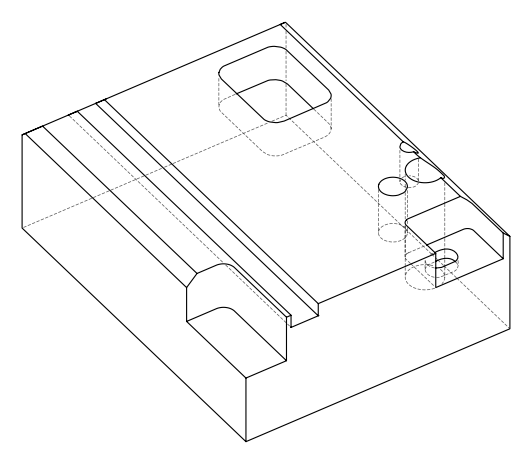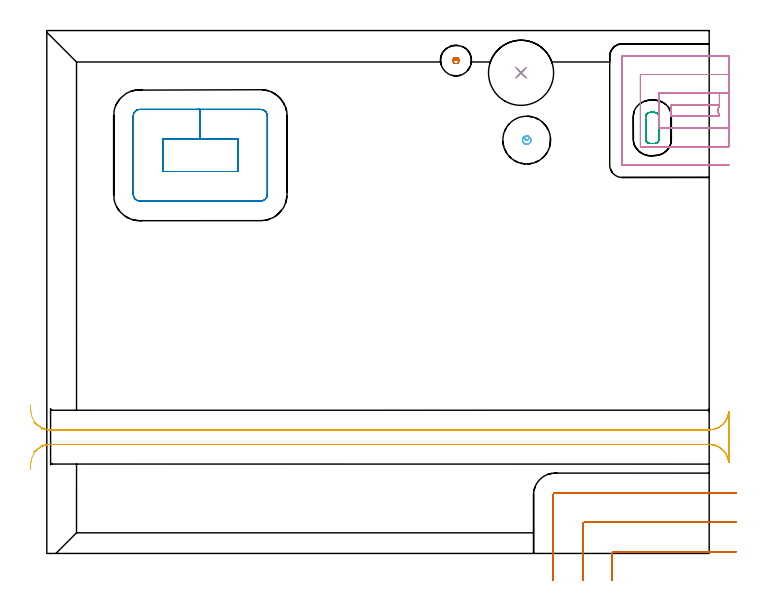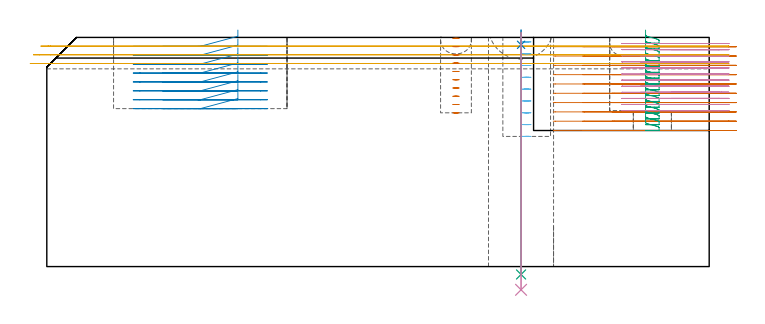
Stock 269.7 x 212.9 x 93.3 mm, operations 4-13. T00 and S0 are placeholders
(PLAN: 13 operations, 7 tool changes, 53.4 min)
(1 AREA_MILL | FG_CHAMFER_SURFACE | UGT0205_001 | 7.82 min | 15551 mm3)
(2 AREA_MILL_1 | FG_CHAMFER_SURFACE_1 | UGT0205_001 | 9.6 min | 21459 mm3)
(3 AREA_MILL_2 | FG_CHAMFER_SURFACE_2 | UGT0205_001 | 4.81 min | 6845 mm3)
(4 MILL_CORNER_NOTCH_RECTANGULAR | CORNER_NOTCH_RECTANGULAR | NXT0201_012 | Follow Part, ap 4, ae 75% | 5.89 min | 87806 mm3)
(5 MILL_RECTANGULAR_POCKET | POCKET_RECTANGULAR_STRAIGHT | NXT0201_012 | Follow Part, ap 4, ae 75% | 5.32 min | 106301 mm3)
(6 MILL_RECTANGULAR_POCKET_1 | POCKET_RECTANGULAR_STRAIGHT_1 | NXT0201_010 | Follow Part, ap 2.5, ae 75% | 2.43 min | 11747 mm3)
(7 MILL_SLOT | SLOT_PARTIAL_RECTANGULAR | NXT0201_010 | Follow Part, ap 2.5, ae 75% | 11.99 min | 55012 mm3)
(8 MILL_RECTANGULAR_SLOT | SLOT_RECTANGULAR | NXT0201_012 | Follow Part, ap 4, ae 75% | 3.64 min | 61069 mm3)
(9 MILL_BLIND_HOLE_FROM_SOLID_MATERIAL | STEP1POCKET | NXT0201_012 | Spiral | 0.59 min | 11913 mm3)
(10 MILL_BLIND_HOLE_FROM_SOLID_MATERIAL_1 | STEP1POCKET_1 | NXT0201_010 | Spiral | 0.48 min | 3568 mm3)
(11 SPOT_DRILL | STEP1HOLE | NXT0321_9005460120000 | 0.05 min | 176 mm3)
(12 DRILL_THROUGH_HOLE_INTO_CENTER | STEP1HOLE | NXT0301_065 | 0.4 min | 6329 mm3)
(13 DRILL_TO_ENLARGE_THROUGH_HOLE | STEP1HOLE | UGT0301_388 | 0.42 min | 44346 mm3)
(TOOL UGT0205_001 | Chamfer Mill 20 x 3 x 45 deg. | D20 FL50 Z2)
(TOOL NXT0201_012 | ENDMILL 16mm [2P460-1600-NA 1630] | D16 FL38 Z6)
(TOOL NXT0201_010 | ENDMILL 10mm [2P460-1000-NA 1630] | D10 FL30 Z6)
(TOOL NXT0321_9005460120000 | NC Spot Drill, 142deg, 12mm, Carbide, Uncoated | D12 PA142 FL30 Z2)
(TOOL NXT0301_065 | Carbide Drill 9.4mm [860.1-0940-075A1-MM 2214] | D9.4 PA140 FL98 Z2)
(TOOL UGT0301_388 | Twist Drill 26.5 mm | D26.5 PA118 FL165 Z2)
(OP 4 MILL_CORNER_NOTCH_RECTANGULAR)
G17 G21 G94 G90
T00 M6
G54
G17 G0 G90 X280.7 Y0.7 S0 M3
G43 Z103.3 H1
Z89.51
G94 G1 X277.7 F250.
X230.996 F500.
G3 X230.2 Y-0.096 R0.8
G1 Y-8.
Y-11. F250.
G0 Z103.3
X280.7 Y12.7
Z89.51
G1 X277.7
X218.996 F500.
G3 X218.2 Y11.904 R0.8
G1 Y-8.
Y-11. F250.
G0 Z103.3
X280.7 Y24.7
Z89.51
G1 X277.7
X206.997 F500.
G3 X206.2 Y23.903 R0.8
G1 Y-8.
Y-11. F250.
G0 Z103.3
X280.7 Y0.7
Z85.72
G1 X277.7
X230.996 F500.
G3 X230.2 Y-0.096 R0.8
G1 Y-8.
Y-11. F250.
G0 Z103.3
X280.7 Y12.7
Z85.72
G1 X277.7
X218.996 F500.
G3 X218.2 Y11.904 R0.8
G1 Y-8.
Y-11. F250.
G0 Z103.3
X280.7 Y24.7
Z85.72
G1 X277.7
X206.997 F500.
G3 X206.2 Y23.903 R0.8
G1 Y-8.
Y-11. F250.
G0 Z103.3
X280.7 Y0.7
Z81.93
G1 X277.7
X230.996 F500.
G3 X230.2 Y-0.096 R0.8
G1 Y-8.
Y-11. F250.
G0 Z103.3
X280.7 Y12.7
Z81.93
G1 X277.7
X218.996 F500.
G3 X218.2 Y11.904 R0.8
G1 Y-8.
Y-11. F250.
G0 Z103.3
X280.7 Y24.7
Z81.93
G1 X277.7
X206.997 F500.
G3 X206.2 Y23.903 R0.8
G1 Y-8.
Y-11. F250.
G0 Z103.3
X280.7 Y0.7
Z78.14
G1 X277.7
X230.996 F500.
G3 X230.2 Y-0.096 R0.8
G1 Y-8.
Y-11. F250.
G0 Z103.3
X280.7 Y12.7
Z78.14
G1 X277.7
X218.996 F500.
G3 X218.2 Y11.904 R0.8
G1 Y-8.
Y-11. F250.
G0 Z103.3
X280.7 Y24.7
Z78.14
G1 X277.7
X206.997 F500.
G3 X206.2 Y23.903 R0.8
G1 Y-8.
Y-11. F250.
G0 Z103.3
X280.7 Y0.7
Z74.35
G1 X277.7
X230.996 F500.
G3 X230.2 Y-0.096 R0.8
G1 Y-8.
Y-11. F250.
G0 Z103.3
X280.7 Y12.7
Z74.35
G1 X277.7
X218.996 F500.
G3 X218.2 Y11.904 R0.8
G1 Y-8.
Y-11. F250.
G0 Z103.3
X280.7 Y24.7
Z74.35
G1 X277.7
X206.997 F500.
G3 X206.2 Y23.903 R0.8
G1 Y-8.
Y-11. F250.
G0 Z103.3
X280.7 Y0.7
Z70.56
G1 X277.7
X230.996 F500.
G3 X230.2 Y-0.096 R0.8
G1 Y-8.
Y-11. F250.
G0 Z103.3
X280.7 Y12.7
Z70.56
G1 X277.7
X218.996 F500.
G3 X218.2 Y11.904 R0.8
G1 Y-8.
Y-11. F250.
G0 Z103.3
X280.7 Y24.7
Z70.56
G1 X277.7
X206.997 F500.
G3 X206.2 Y23.903 R0.8
G1 Y-8.
Y-11. F250.
G0 Z103.3
X280.7 Y0.7
Z66.77
G1 X277.7
X230.996 F500.
G3 X230.2 Y-0.096 R0.8
G1 Y-8.
Y-11. F250.
G0 Z103.3
X280.7 Y12.7
Z66.77
G1 X277.7
X218.996 F500.
G3 X218.2 Y11.904 R0.8
G1 Y-8.
Y-11. F250.
G0 Z103.3
X280.7 Y24.7
Z66.77
G1 X277.7
X206.997 F500.
G3 X206.2 Y23.903 R0.8
G1 Y-8.
Y-11. F250.
G0 Z103.3
X280.7 Y0.7
Z62.98
G1 X277.7
X230.996 F500.
G3 X230.2 Y-0.096 R0.8
G1 Y-8.
Y-11. F250.
G0 Z103.3
X280.7 Y12.7
Z62.98
G1 X277.7
X218.996 F500.
G3 X218.2 Y11.904 R0.8
G1 Y-8.
Y-11. F250.
G0 Z103.3
X280.7 Y24.7
Z62.98
G1 X277.7
X206.997 F500.
G3 X206.2 Y23.903 R0.8
G1 Y-8.
Y-11. F250.
G0 Z103.3
X280.7 Y0.7
Z59.19
G1 X277.7
X230.996 F500.
G3 X230.2 Y-0.096 R0.8
G1 Y-8.
Y-11. F250.
G0 Z103.3
X280.7 Y12.7
Z59.19
G1 X277.7
X218.996 F500.
G3 X218.2 Y11.904 R0.8
G1 Y-8.
Y-11. F250.
G0 Z103.3
X280.7 Y24.7
Z59.19
G1 X277.7
X206.997 F500.
G3 X206.2 Y23.903 R0.8
G1 Y-8.
Y-11. F250.
G0 Z103.3
X280.7 Y0.7
Z55.4
G1 X277.7
X230.996 F500.
G3 X230.2 Y-0.096 R0.8
G1 Y-8.
Y-11. F250.
G0 Z103.3
X280.7 Y12.7
Z55.4
G1 X277.7
X218.996 F500.
G3 X218.2 Y11.904 R0.8
G1 Y-8.
Y-11. F250.
G0 Z103.3
X280.7 Y24.7
Z55.4
G1 X277.7
X206.997 F500.
G3 X206.2 Y23.903 R0.8
G1 Y-8.
Y-11. F250.
G0 Z103.3
M5
M2
(OP 5 MILL_RECTANGULAR_POCKET)
G17 G21 G94 G90
T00 M6
G54
G17 G0 G90 X77.8 Y159.375 S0 M3
G43 Z103.3 H1
Z96.3
G94 G1 Y168.8 Z93.775 F250.
X62.5 Z89.675
X47.2 F500.
Y155.5
X77.8
Y168.8
X62.5
Y180.8
X37.9
G3 X35.2 Y178.1 R2.7
G1 Y146.2
G3 X37.9 Y143.5 R2.7
G1 X87.1
G3 X89.8 Y146.2 R2.7
G1 Y178.1
G3 X87.1 Y180.8 R2.7
G1 X62.5
X61.5
G0 X77.8 Y159.375 Z92.675
G1 Y168.8 Z90.15 F250.
X62.5 Z86.05
X47.2 F500.
Y155.5
X77.8
Y168.8
X62.5
Y180.8
X37.9
G3 X35.2 Y178.1 R2.7
G1 Y146.2
G3 X37.9 Y143.5 R2.7
G1 X87.1
G3 X89.8 Y146.2 R2.7
G1 Y178.1
G3 X87.1 Y180.8 R2.7
G1 X62.5
X61.5
G0 X77.8 Y159.375 Z89.05
G1 Y168.8 Z86.525 F250.
X62.5 Z82.425
X47.2 F500.
Y155.5
X77.8
Y168.8
X62.5
Y180.8
X37.9
G3 X35.2 Y178.1 R2.7
G1 Y146.2
G3 X37.9 Y143.5 R2.7
G1 X87.1
G3 X89.8 Y146.2 R2.7
G1 Y178.1
G3 X87.1 Y180.8 R2.7
G1 X62.5
X61.5
G0 X77.8 Y159.375 Z85.425
G1 Y168.8 Z82.9 F250.
X62.5 Z78.8
X47.2 F500.
Y155.5
X77.8
Y168.8
X62.5
Y180.8
X37.9
G3 X35.2 Y178.1 R2.7
G1 Y146.2
G3 X37.9 Y143.5 R2.7
G1 X87.1
G3 X89.8 Y146.2 R2.7
G1 Y178.1
G3 X87.1 Y180.8 R2.7
G1 X62.5
X61.5
G0 X77.8 Y159.375 Z81.8
G1 Y168.8 Z79.275 F250.
X62.5 Z75.175
X47.2 F500.
Y155.5
X77.8
Y168.8
X62.5
Y180.8
X37.9
G3 X35.2 Y178.1 R2.7
G1 Y146.2
G3 X37.9 Y143.5 R2.7
G1 X87.1
G3 X89.8 Y146.2 R2.7
G1 Y178.1
G3 X87.1 Y180.8 R2.7
G1 X62.5
X61.5
G0 X77.8 Y159.375 Z78.175
G1 Y168.8 Z75.65 F250.
X62.5 Z71.55
X47.2 F500.
Y155.5
X77.8
Y168.8
X62.5
Y180.8
X37.9
G3 X35.2 Y178.1 R2.7
G1 Y146.2
G3 X37.9 Y143.5 R2.7
G1 X87.1
G3 X89.8 Y146.2 R2.7
G1 Y178.1
G3 X87.1 Y180.8 R2.7
G1 X62.5
X61.5
G0 X77.8 Y159.375 Z74.55
G1 Y168.8 Z72.025 F250.
X62.5 Z67.925
X47.2 F500.
Y155.5
X77.8
Y168.8
X62.5
Y180.8
X37.9
G3 X35.2 Y178.1 R2.7
G1 Y146.2
G3 X37.9 Y143.5 R2.7
G1 X87.1
G3 X89.8 Y146.2 R2.7
G1 Y178.1
G3 X87.1 Y180.8 R2.7
G1 X62.5
X61.5
G0 X77.8 Y159.375 Z70.925
G1 Y168.8 Z68.4 F250.
X62.5 Z64.3
X47.2 F500.
Y155.5
X77.8
Y168.8
X62.5
Y180.8
X37.9
G3 X35.2 Y178.1 R2.7
G1 Y146.2
G3 X37.9 Y143.5 R2.7
G1 X87.1
G3 X89.8 Y146.2 R2.7
G1 Y178.1
G3 X87.1 Y180.8 R2.7
G1 X62.5
X61.5
G0 Z103.3
M5
M2
(OP 6 MILL_RECTANGULAR_POCKET_1)
G17 G21 G94 G90
T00 M6
G54
G17 G0 G90 X243.8 Y176.796 S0 M3
G43 Z103.3 H1
Z96.3
G94 G1 Y168.9 Z94.184 F250.
Y168.758 Z94.146
X243.857 Y168.405 Z94.05
X243.976 Y168.068 Z93.955
X244.153 Y167.757 Z93.859
X244.382 Y167.482 Z93.763
X244.657 Y167.253 Z93.667
X244.968 Y167.076 Z93.571
X245.305 Y166.957 Z93.475
X245.658 Y166.9 Z93.379
X247.442 Z92.902
X247.795 Y166.957 Z92.806
X248.132 Y167.076 Z92.71
X248.443 Y167.253 Z92.614
X248.718 Y167.482 Z92.518
X248.947 Y167.757 Z92.422
X249.124 Y168.068 Z92.326
X249.243 Y168.405 Z92.231
X249.3 Y168.758 Z92.135
Y168.9 Z92.097
Y173.25 Z90.931
Y177.6 F500.
G3 X247.3 Y179.6 R2.
G1 X245.8
G3 X243.8 Y177.6 R2.
G1 Y168.9
G3 X245.8 Y166.9 R2.
G1 X247.3
G3 X249.3 Y168.9 R2.
G1 Y173.25
Y174.25
G0 X243.8 Y176.796 Z93.931
G1 Y168.9 Z91.816 F250.
Y168.758 Z91.778
X243.857 Y168.405 Z91.682
X243.976 Y168.068 Z91.586
X244.153 Y167.757 Z91.49
X244.382 Y167.482 Z91.394
X244.657 Y167.253 Z91.298
X244.968 Y167.076 Z91.202
X245.305 Y166.957 Z91.107
X245.658 Y166.9 Z91.011
X247.442 Z90.533
X247.795 Y166.957 Z90.437
X248.132 Y167.076 Z90.341
X248.443 Y167.253 Z90.245
X248.718 Y167.482 Z90.149
X248.947 Y167.757 Z90.054
X249.124 Y168.068 Z89.958
X249.243 Y168.405 Z89.862
X249.3 Y168.758 Z89.766
Y168.9 Z89.728
Y173.25 Z88.562
Y177.6 F500.
G3 X247.3 Y179.6 R2.
G1 X245.8
G3 X243.8 Y177.6 R2.
G1 Y168.9
G3 X245.8 Y166.9 R2.
G1 X247.3
G3 X249.3 Y168.9 R2.
G1 Y173.25
Y174.25
G0 X243.8 Y176.796 Z91.562
G1 Y168.9 Z89.447 F250.
Y168.758 Z89.409
X243.857 Y168.405 Z89.313
X243.976 Y168.068 Z89.217
X244.153 Y167.757 Z89.121
X244.382 Y167.482 Z89.025
X244.657 Y167.253 Z88.93
X244.968 Y167.076 Z88.834
X245.305 Y166.957 Z88.738
X245.658 Y166.9 Z88.642
X247.442 Z88.164
X247.795 Y166.957 Z88.068
X248.132 Y167.076 Z87.972
X248.443 Y167.253 Z87.877
X248.718 Y167.482 Z87.781
X248.947 Y167.757 Z87.685
X249.124 Y168.068 Z87.589
X249.243 Y168.405 Z87.493
X249.3 Y168.758 Z87.397
Y168.9 Z87.359
Y173.25 Z86.194
Y177.6 F500.
G3 X247.3 Y179.6 R2.
G1 X245.8
G3 X243.8 Y177.6 R2.
G1 Y168.9
G3 X245.8 Y166.9 R2.
G1 X247.3
G3 X249.3 Y168.9 R2.
G1 Y173.25
Y174.25
G0 X243.8 Y176.796 Z89.194
G1 Y168.9 Z87.078 F250.
Y168.758 Z87.04
X243.857 Y168.405 Z86.944
X243.976 Y168.068 Z86.848
X244.153 Y167.757 Z86.753
X244.382 Y167.482 Z86.657
X244.657 Y167.253 Z86.561
X244.968 Y167.076 Z86.465
X245.305 Y166.957 Z86.369
X245.658 Y166.9 Z86.273
X247.442 Z85.795
X247.795 Y166.957 Z85.7
X248.132 Y167.076 Z85.604
X248.443 Y167.253 Z85.508
X248.718 Y167.482 Z85.412
X248.947 Y167.757 Z85.316
X249.124 Y168.068 Z85.22
X249.243 Y168.405 Z85.124
X249.3 Y168.758 Z85.028
Y168.9 Z84.991
Y173.25 Z83.825
Y177.6 F500.
G3 X247.3 Y179.6 R2.
G1 X245.8
G3 X243.8 Y177.6 R2.
G1 Y168.9
G3 X245.8 Y166.9 R2.
G1 X247.3
G3 X249.3 Y168.9 R2.
G1 Y173.25
Y174.25
G0 X243.8 Y176.796 Z86.825
G1 Y168.9 Z84.709 F250.
Y168.758 Z84.671
X243.857 Y168.405 Z84.576
X243.976 Y168.068 Z84.48
X244.153 Y167.757 Z84.384
X244.382 Y167.482 Z84.288
X244.657 Y167.253 Z84.192
X244.968 Y167.076 Z84.096
X245.305 Y166.957 Z84.
X245.658 Y166.9 Z83.904
X247.442 Z83.427
X247.795 Y166.957 Z83.331
X248.132 Y167.076 Z83.235
X248.443 Y167.253 Z83.139
X248.718 Y167.482 Z83.043
X248.947 Y167.757 Z82.947
X249.124 Y168.068 Z82.851
X249.243 Y168.405 Z82.756
X249.3 Y168.758 Z82.66
Y168.9 Z82.622
Y173.25 Z81.456
Y177.6 F500.
G3 X247.3 Y179.6 R2.
G1 X245.8
G3 X243.8 Y177.6 R2.
G1 Y168.9
G3 X245.8 Y166.9 R2.
G1 X247.3
G3 X249.3 Y168.9 R2.
G1 Y173.25
Y174.25
G0 X243.8 Y176.796 Z84.456
G1 Y168.9 Z82.341 F250.
Y168.758 Z82.303
X243.857 Y168.405 Z82.207
X243.976 Y168.068 Z82.111
X244.153 Y167.757 Z82.015
X244.382 Y167.482 Z81.919
X244.657 Y167.253 Z81.823
X244.968 Y167.076 Z81.727
X245.305 Y166.957 Z81.632
X245.658 Y166.9 Z81.536
X247.442 Z81.058
X247.795 Y166.957 Z80.962
X248.132 Y167.076 Z80.866
X248.443 Y167.253 Z80.77
X248.718 Y167.482 Z80.674
X248.947 Y167.757 Z80.579
X249.124 Y168.068 Z80.483
X249.243 Y168.405 Z80.387
X249.3 Y168.758 Z80.291
Y168.9 Z80.253
Y173.25 Z79.087
Y177.6 F500.
G3 X247.3 Y179.6 R2.
G1 X245.8
G3 X243.8 Y177.6 R2.
G1 Y168.9
G3 X245.8 Y166.9 R2.
G1 X247.3
G3 X249.3 Y168.9 R2.
G1 Y173.25
Y174.25
G0 X243.8 Y176.796 Z82.087
G1 Y168.9 Z79.972 F250.
Y168.758 Z79.934
X243.857 Y168.405 Z79.838
X243.976 Y168.068 Z79.742
X244.153 Y167.757 Z79.646
X244.382 Y167.482 Z79.55
X244.657 Y167.253 Z79.455
X244.968 Y167.076 Z79.359
X245.305 Y166.957 Z79.263
X245.658 Y166.9 Z79.167
X247.442 Z78.689
X247.795 Y166.957 Z78.593
X248.132 Y167.076 Z78.497
X248.443 Y167.253 Z78.402
X248.718 Y167.482 Z78.306
X248.947 Y167.757 Z78.21
X249.124 Y168.068 Z78.114
X249.243 Y168.405 Z78.018
X249.3 Y168.758 Z77.922
Y168.9 Z77.884
Y173.25 Z76.719
Y177.6 F500.
G3 X247.3 Y179.6 R2.
G1 X245.8
G3 X243.8 Y177.6 R2.
G1 Y168.9
G3 X245.8 Y166.9 R2.
G1 X247.3
G3 X249.3 Y168.9 R2.
G1 Y173.25
Y174.25
G0 X243.8 Y176.796 Z79.719
G1 Y168.9 Z77.603 F250.
Y168.758 Z77.565
X243.857 Y168.405 Z77.469
X243.976 Y168.068 Z77.373
X244.153 Y167.757 Z77.278
X244.382 Y167.482 Z77.182
X244.657 Y167.253 Z77.086
X244.968 Y167.076 Z76.99
X245.305 Y166.957 Z76.894
X245.658 Y166.9 Z76.798
X247.442 Z76.32
X247.795 Y166.957 Z76.225
X248.132 Y167.076 Z76.129
X248.443 Y167.253 Z76.033
X248.718 Y167.482 Z75.937
X248.947 Y167.757 Z75.841
X249.124 Y168.068 Z75.745
X249.243 Y168.405 Z75.649
X249.3 Y168.758 Z75.553
Y168.9 Z75.516
Y173.25 Z74.35
Y177.6 F500.
G3 X247.3 Y179.6 R2.
G1 X245.8
G3 X243.8 Y177.6 R2.
G1 Y168.9
G3 X245.8 Y166.9 R2.
G1 X247.3
G3 X249.3 Y168.9 R2.
G1 Y173.25
Y174.25
G0 X243.8 Y176.796 Z77.35
G1 Y168.9 Z75.234 F250.
Y168.758 Z75.196
X243.857 Y168.405 Z75.101
X243.976 Y168.068 Z75.005
X244.153 Y167.757 Z74.909
X244.382 Y167.482 Z74.813
X244.657 Y167.253 Z74.717
X244.968 Y167.076 Z74.621
X245.305 Y166.957 Z74.525
X245.658 Y166.9 Z74.429
X247.442 Z73.952
X247.795 Y166.957 Z73.856
X248.132 Y167.076 Z73.76
X248.443 Y167.253 Z73.664
X248.718 Y167.482 Z73.568
X248.947 Y167.757 Z73.472
X249.124 Y168.068 Z73.376
X249.243 Y168.405 Z73.281
X249.3 Y168.758 Z73.185
Y168.9 Z73.147
Y173.25 Z71.981
Y177.6 F500.
G3 X247.3 Y179.6 R2.
G1 X245.8
G3 X243.8 Y177.6 R2.
G1 Y168.9
G3 X245.8 Y166.9 R2.
G1 X247.3
G3 X249.3 Y168.9 R2.
G1 Y173.25
Y174.25
G0 X243.8 Y176.796 Z74.981
G1 Y168.9 Z72.866 F250.
Y168.758 Z72.828
X243.857 Y168.405 Z72.732
X243.976 Y168.068 Z72.636
X244.153 Y167.757 Z72.54
X244.382 Y167.482 Z72.444
X244.657 Y167.253 Z72.348
X244.968 Y167.076 Z72.252
X245.305 Y166.957 Z72.157
X245.658 Y166.9 Z72.061
X247.442 Z71.583
X247.795 Y166.957 Z71.487
X248.132 Y167.076 Z71.391
X248.443 Y167.253 Z71.295
X248.718 Y167.482 Z71.199
X248.947 Y167.757 Z71.104
X249.124 Y168.068 Z71.008
X249.243 Y168.405 Z70.912
X249.3 Y168.758 Z70.816
Y168.9 Z70.778
Y173.25 Z69.612
Y177.6 F500.
G3 X247.3 Y179.6 R2.
G1 X245.8
G3 X243.8 Y177.6 R2.
G1 Y168.9
G3 X245.8 Y166.9 R2.
G1 X247.3
G3 X249.3 Y168.9 R2.
G1 Y173.25
Y174.25
G0 X243.8 Y176.796 Z72.612
G1 Y168.9 Z70.497 F250.
Y168.758 Z70.459
X243.857 Y168.405 Z70.363
X243.976 Y168.068 Z70.267
X244.153 Y167.757 Z70.171
X244.382 Y167.482 Z70.075
X244.657 Y167.253 Z69.98
X244.968 Y167.076 Z69.884
X245.305 Y166.957 Z69.788
X245.658 Y166.9 Z69.692
X247.442 Z69.214
X247.795 Y166.957 Z69.118
X248.132 Y167.076 Z69.022
X248.443 Y167.253 Z68.927
X248.718 Y167.482 Z68.831
X248.947 Y167.757 Z68.735
X249.124 Y168.068 Z68.639
X249.243 Y168.405 Z68.543
X249.3 Y168.758 Z68.447
Y168.9 Z68.409
Y173.25 Z67.244
Y177.6 F500.
G3 X247.3 Y179.6 R2.
G1 X245.8
G3 X243.8 Y177.6 R2.
G1 Y168.9
G3 X245.8 Y166.9 R2.
G1 X247.3
G3 X249.3 Y168.9 R2.
G1 Y173.25
Y174.25
G0 X243.8 Y176.796 Z70.244
G1 Y168.9 Z68.128 F250.
Y168.758 Z68.09
X243.857 Y168.405 Z67.994
X243.976 Y168.068 Z67.898
X244.153 Y167.757 Z67.803
X244.382 Y167.482 Z67.707
X244.657 Y167.253 Z67.611
X244.968 Y167.076 Z67.515
X245.305 Y166.957 Z67.419
X245.658 Y166.9 Z67.323
X247.442 Z66.845
X247.795 Y166.957 Z66.75
X248.132 Y167.076 Z66.654
X248.443 Y167.253 Z66.558
X248.718 Y167.482 Z66.462
X248.947 Y167.757 Z66.366
X249.124 Y168.068 Z66.27
X249.243 Y168.405 Z66.174
X249.3 Y168.758 Z66.078
Y168.9 Z66.041
Y173.25 Z64.875
Y177.6 F500.
G3 X247.3 Y179.6 R2.
G1 X245.8
G3 X243.8 Y177.6 R2.
G1 Y168.9
G3 X245.8 Y166.9 R2.
G1 X247.3
G3 X249.3 Y168.9 R2.
G1 Y173.25
Y174.25
G0 X243.8 Y176.796 Z67.875
G1 Y168.9 Z65.759 F250.
Y168.758 Z65.721
X243.857 Y168.405 Z65.626
X243.976 Y168.068 Z65.53
X244.153 Y167.757 Z65.434
X244.382 Y167.482 Z65.338
X244.657 Y167.253 Z65.242
X244.968 Y167.076 Z65.146
X245.305 Y166.957 Z65.05
X245.658 Y166.9 Z64.954
X247.442 Z64.477
X247.795 Y166.957 Z64.381
X248.132 Y167.076 Z64.285
X248.443 Y167.253 Z64.189
X248.718 Y167.482 Z64.093
X248.947 Y167.757 Z63.997
X249.124 Y168.068 Z63.901
X249.243 Y168.405 Z63.806
X249.3 Y168.758 Z63.71
Y168.9 Z63.672
Y173.25 Z62.506
Y177.6 F500.
G3 X247.3 Y179.6 R2.
G1 X245.8
G3 X243.8 Y177.6 R2.
G1 Y168.9
G3 X245.8 Y166.9 R2.
G1 X247.3
G3 X249.3 Y168.9 R2.
G1 Y173.25
Y174.25
G0 X243.8 Y176.796 Z65.506
G1 Y168.9 Z63.391 F250.
Y168.758 Z63.353
X243.857 Y168.405 Z63.257
X243.976 Y168.068 Z63.161
X244.153 Y167.757 Z63.065
X244.382 Y167.482 Z62.969
X244.657 Y167.253 Z62.873
X244.968 Y167.076 Z62.777
X245.305 Y166.957 Z62.682
X245.658 Y166.9 Z62.586
X247.442 Z62.108
X247.795 Y166.957 Z62.012
X248.132 Y167.076 Z61.916
X248.443 Y167.253 Z61.82
X248.718 Y167.482 Z61.724
X248.947 Y167.757 Z61.629
X249.124 Y168.068 Z61.533
X249.243 Y168.405 Z61.437
X249.3 Y168.758 Z61.341
Y168.9 Z61.303
Y173.25 Z60.137
Y177.6 F500.
G3 X247.3 Y179.6 R2.
G1 X245.8
G3 X243.8 Y177.6 R2.
G1 Y168.9
G3 X245.8 Y166.9 R2.
G1 X247.3
G3 X249.3 Y168.9 R2.
G1 Y173.25
Y174.25
G0 X243.8 Y176.796 Z63.137
G1 Y168.9 Z61.022 F250.
Y168.758 Z60.984
X243.857 Y168.405 Z60.888
X243.976 Y168.068 Z60.792
X244.153 Y167.757 Z60.696
X244.382 Y167.482 Z60.6
X244.657 Y167.253 Z60.505
X244.968 Y167.076 Z60.409
X245.305 Y166.957 Z60.313
X245.658 Y166.9 Z60.217
X247.442 Z59.739
X247.795 Y166.957 Z59.643
X248.132 Y167.076 Z59.547
X248.443 Y167.253 Z59.452
X248.718 Y167.482 Z59.356
X248.947 Y167.757 Z59.26
X249.124 Y168.068 Z59.164
X249.243 Y168.405 Z59.068
X249.3 Y168.758 Z58.972
Y168.9 Z58.934
Y173.25 Z57.769
Y177.6 F500.
G3 X247.3 Y179.6 R2.
G1 X245.8
G3 X243.8 Y177.6 R2.
G1 Y168.9
G3 X245.8 Y166.9 R2.
G1 X247.3
G3 X249.3 Y168.9 R2.
G1 Y173.25
Y174.25
G0 X243.8 Y176.796 Z60.769
G1 Y168.9 Z58.653 F250.
Y168.758 Z58.615
X243.857 Y168.405 Z58.519
X243.976 Y168.068 Z58.423
X244.153 Y167.757 Z58.328
X244.382 Y167.482 Z58.232
X244.657 Y167.253 Z58.136
X244.968 Y167.076 Z58.04
X245.305 Y166.957 Z57.944
X245.658 Y166.9 Z57.848
X247.442 Z57.37
X247.795 Y166.957 Z57.275
X248.132 Y167.076 Z57.179
X248.443 Y167.253 Z57.083
X248.718 Y167.482 Z56.987
X248.947 Y167.757 Z56.891
X249.124 Y168.068 Z56.795
X249.243 Y168.405 Z56.699
X249.3 Y168.758 Z56.603
Y168.9 Z56.566
Y173.25 Z55.4
Y177.6 F500.
G3 X247.3 Y179.6 R2.
G1 X245.8
G3 X243.8 Y177.6 R2.
G1 Y168.9
G3 X245.8 Y166.9 R2.
G1 X247.3
G3 X249.3 Y168.9 R2.
G1 Y173.25
Y174.25
G0 Z103.3
M5
M2
(OP 7 MILL_SLOT)
G17 G21 G94 G90
T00 M6
G54
G17 G0 G90 X277.7 Y187.5 S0 M3
G43 Z103.3 H1
Z90.817
G94 G1 X274.7 F250.
X273.872 F500.
Y182.5
G3 X273.872 Y178.1 R5.
G1 X254.2
Y182.5
X273.872
Y187.5
X249.2
Y178.235
X249.234 Y178.102
X249.294 Y177.729
X249.307 Y177.599
X249.3 Y176.767
Y173.1
X274.7
X277.7 F250.
Y195.
X274.7
X241.7 F500.
Y165.6
X274.7
X277.7 F250.
Y202.5
X274.7
X234.3 F500.
X234.245 Y202.495
X234.205 Y202.455
X234.2 Y202.4
Y158.2
X234.205 Y158.145
X234.245 Y158.105
X234.3 Y158.1
X274.7
X277.7 F250.
G0 Y187.5 Z88.333
G1 X274.7
X273.872 F500.
Y182.5
G3 X273.872 Y178.1 R5.
G1 X254.2
Y182.5
X273.872
Y187.5
X249.2
Y178.235
X249.234 Y178.102
X249.294 Y177.729
X249.307 Y177.599
X249.3 Y176.767
Y173.1
X274.7
X277.7 F250.
Y195.
X274.7
X241.7 F500.
Y165.6
X274.7
X277.7 F250.
Y202.5
X274.7
X234.3 F500.
X234.245 Y202.495
X234.205 Y202.455
X234.2 Y202.4
Y158.2
X234.205 Y158.145
X234.245 Y158.105
X234.3 Y158.1
X274.7
X277.7 F250.
G0 Y187.5 Z85.85
G1 X274.7
X273.872 F500.
Y182.5
G3 X273.872 Y178.1 R5.
G1 X254.2
Y182.5
X273.872
Y187.5
X249.2
Y178.235
X249.239 Y178.074
X249.294 Y177.729
X249.307 Y177.599
X249.3 Y176.746
Y173.1
X274.7
X277.7 F250.
Y195.
X274.7
X241.7 F500.
Y165.6
X274.7
X277.7 F250.
Y202.5
X274.7
X234.3 F500.
X234.245 Y202.495
X234.205 Y202.455
X234.2 Y202.4
Y158.2
X234.205 Y158.145
X234.245 Y158.105
X234.3 Y158.1
X274.7
X277.7 F250.
G0 Y187.5 Z83.367
G1 X274.7
X273.872 F500.
Y182.5
G3 X273.872 Y178.1 R5.
G1 X254.2
Y182.5
X273.872
Y187.5
X249.2
Y178.235
X249.239 Y178.074
X249.294 Y177.729
X249.307 Y177.599
X249.3 Y176.748
Y173.1
X274.7
X277.7 F250.
Y195.
X274.7
X241.7 F500.
Y165.6
X274.7
X277.7 F250.
Y202.5
X274.7
X234.3 F500.
X234.245 Y202.495
X234.205 Y202.455
X234.2 Y202.4
Y158.2
X234.205 Y158.145
X234.245 Y158.105
X234.3 Y158.1
X274.7
X277.7 F250.
G0 Y187.5 Z80.883
G1 X274.7
X273.872 F500.
Y182.5
G3 X273.872 Y178.1 R5.
G1 X254.2
Y182.5
X273.872
Y187.5
X249.2
Y178.235
X249.234 Y178.102
X249.294 Y177.729
X249.307 Y177.599
X249.3 Y176.767
Y173.1
X274.7
X277.7 F250.
Y195.
X274.7
X241.7 F500.
Y165.6
X274.7
X277.7 F250.
Y202.5
X274.7
X234.3 F500.
X234.245 Y202.495
X234.205 Y202.455
X234.2 Y202.4
Y158.2
X234.205 Y158.145
X234.245 Y158.105
X234.3 Y158.1
X274.7
X277.7 F250.
G0 Y187.5 Z78.4
G1 X274.7
X273.872 F500.
Y182.5
G3 X273.872 Y178.1 R5.
G1 X254.2
Y182.5
X273.872
Y187.5
X249.2
Y178.235
X249.234 Y178.102
X249.294 Y177.729
X249.307 Y177.599
X249.3 Y176.767
Y173.1
X274.7
X277.7 F250.
Y195.
X274.7
X241.7 F500.
Y165.6
X274.7
X277.7 F250.
Y202.5
X274.7
X234.3 F500.
X234.245 Y202.495
X234.205 Y202.455
X234.2 Y202.4
Y158.2
X234.205 Y158.145
X234.245 Y158.105
X234.3 Y158.1
X274.7
X277.7 F250.
G0 Y187.5 Z75.917
G1 X274.7
X273.872 F500.
Y182.5
G3 X273.872 Y178.1 R5.
G1 X254.2
Y182.5
X273.872
Y187.5
X249.2
Y178.235
X249.251 Y177.998
X249.294 Y177.729
X249.307 Y177.599
X249.3 Y176.767
Y173.1
X274.7
X277.7 F250.
Y195.
X274.7
X241.7 F500.
Y165.6
X274.7
X277.7 F250.
Y202.5
X274.7
X234.3 F500.
X234.245 Y202.495
X234.205 Y202.455
X234.2 Y202.4
Y158.2
X234.205 Y158.145
X234.245 Y158.105
X234.3 Y158.1
X274.7
X277.7 F250.
G0 Y187.5 Z73.433
G1 X274.7
X273.872 F500.
Y182.5
G3 X273.872 Y178.1 R5.
G1 X254.2
Y182.5
X273.872
Y187.5
X249.2
Y178.235
X249.251 Y177.998
X249.294 Y177.729
X249.307 Y177.599
X249.3 Y176.767
Y173.1
X274.7
X277.7 F250.
Y195.
X274.7
X241.7 F500.
Y165.6
X274.7
X277.7 F250.
Y202.5
X274.7
X234.3 F500.
X234.245 Y202.495
X234.205 Y202.455
X234.2 Y202.4
Y158.2
X234.205 Y158.145
X234.245 Y158.105
X234.3 Y158.1
X274.7
X277.7 F250.
G0 Y187.5 Z70.95
G1 X274.7
X273.872 F500.
Y182.5
G3 X273.872 Y178.1 R5.
G1 X254.2
Y182.5
X273.872
Y187.5
X249.2
Y178.235
X249.234 Y178.102
X249.294 Y177.729
X249.307 Y177.599
X249.3 Y176.767
Y173.1
X274.7
X277.7 F250.
Y195.
X274.7
X241.7 F500.
Y165.6
X274.7
X277.7 F250.
Y202.5
X274.7
X234.3 F500.
X234.245 Y202.495
X234.205 Y202.455
X234.2 Y202.4
Y158.2
X234.205 Y158.145
X234.245 Y158.105
X234.3 Y158.1
X274.7
X277.7 F250.
G0 Y187.5 Z68.467
G1 X274.7
X273.872 F500.
Y182.5
G3 X273.872 Y178.1 R5.
G1 X254.2
Y182.5
X273.872
Y187.5
X249.2
Y178.235
X249.24 Y178.069
X249.294 Y177.729
X249.307 Y177.599
X249.3 Y176.747
Y173.1
X274.7
X277.7 F250.
Y195.
X274.7
X241.7 F500.
Y165.6
X274.7
X277.7 F250.
Y202.5
X274.7
X234.3 F500.
X234.245 Y202.495
X234.205 Y202.455
X234.2 Y202.4
Y158.2
X234.205 Y158.145
X234.245 Y158.105
X234.3 Y158.1
X274.7
X277.7 F250.
G0 Y187.5 Z65.983
G1 X274.7
X273.872 F500.
Y182.5
G3 X273.872 Y178.1 R5.
G1 X254.2
Y182.5
X273.872
Y187.5
X249.2
Y178.235
X249.24 Y178.069
X249.294 Y177.729
X249.307 Y177.599
X249.3 Y176.747
Y173.1
X274.7
X277.7 F250.
Y195.
X274.7
X241.7 F500.
Y165.6
X274.7
X277.7 F250.
Y202.5
X274.7
X234.3 F500.
X234.245 Y202.495
X234.205 Y202.455
X234.2 Y202.4
Y158.2
X234.205 Y158.145
X234.245 Y158.105
X234.3 Y158.1
X274.7
X277.7 F250.
G0 Y187.5 Z63.5
G1 X274.7
X273.872 F500.
Y182.5
G3 X273.872 Y178.1 R5.
G1 X254.2
Y182.5
X273.872
Y187.5
X249.2
Y178.235
X249.234 Y178.102
X249.294 Y177.729
X249.307 Y177.599
X249.3 Y176.767
Y173.1
X274.7
X277.7 F250.
Y195.
X274.7
X241.7 F500.
Y165.6
X274.7
X277.7 F250.
Y202.5
X274.7
X234.3 F500.
X234.245 Y202.495
X234.205 Y202.455
X234.2 Y202.4
Y158.2
X234.205 Y158.145
X234.245 Y158.105
X234.3 Y158.1
X274.7
X277.7 F250.
G0 Z103.3
M5
M2
(OP 8 MILL_RECTANGULAR_SLOT)
G17 G21 G94 G90
T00 M6
G54
G17 G0 G90 X-2.413 Y43.995 S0 M3
G43 Z103.3 H1
Z89.767
G94 G1 X0.567 Y44.345 F250.
G2 X1.5 Y44.4 R8. F500.
G1 X269.7
G2 X277.67 Y37.092 R8.
G1 X277.7
Y57.608
X277.67
G2 X269.7 Y50.3 R8.
G1 X1.5
G2 X0.567 Y50.355 R8.
G1 X-2.413 Y50.705 F250.
G0 Z103.3
X-5.455 Y41.362
Z86.233
G1 X-2.966 Y43.037
G2 X1.5 Y44.4 R8. F500.
G1 X269.7
G2 X277.67 Y37.092 R8.
G1 X277.7
Y57.608
X277.67
G2 X269.7 Y50.3 R8.
G1 X1.5
G2 X-2.966 Y51.663 R8.
G1 X-5.455 Y53.338 F250.
G0 Z103.3
X-6.739 Y34.138
Z82.7
G1 X-6.467 Y37.126
G2 X1.5 Y44.4 R8. F500.
G1 X269.7
G2 X277.67 Y37.092 R8.
G1 X277.7
Y57.608
X277.67
G2 X269.7 Y50.3 R8.
G1 X1.5
G2 X-6.464 Y57.538 R8.
G1 X-6.749 Y60.525 F250.
G0 Z103.3
M5
M2
(OP 9 MILL_BLIND_HOLE_FROM_SOLID_MATERIAL)
G17 G21 G94 G90
T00 M6
G54
G17 G0 G90 X195.4 Y168.3 S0 M3
G43 Z103.3 H1
Z91.489
G94 G3 X196.25 Y169.15 R0.85 F250.
X195.4 Y170. R0.85
X193.7 Y168.3 R1.7
X195.4 Y170. R-1.7
X194.55 Y169.15 R0.85
X195.4 Y168.3 R0.85
G0 Z86.678
G3 X196.25 Y169.15 R0.85
X195.4 Y170. R0.85
X193.7 Y168.3 R1.7
X195.4 Y170. R-1.7
X194.55 Y169.15 R0.85
X195.4 Y168.3 R0.85
G0 Z81.867
G3 X196.25 Y169.15 R0.85
X195.4 Y170. R0.85
X193.7 Y168.3 R1.7
X195.4 Y170. R-1.7
X194.55 Y169.15 R0.85
X195.4 Y168.3 R0.85
G0 Z77.056
G3 X196.25 Y169.15 R0.85
X195.4 Y170. R0.85
X193.7 Y168.3 R1.7
X195.4 Y170. R-1.7
X194.55 Y169.15 R0.85
X195.4 Y168.3 R0.85
G0 Z72.244
G3 X196.25 Y169.15 R0.85
X195.4 Y170. R0.85
X193.7 Y168.3 R1.7
X195.4 Y170. R-1.7
X194.55 Y169.15 R0.85
X195.4 Y168.3 R0.85
G0 Z67.433
G3 X196.25 Y169.15 R0.85
X195.4 Y170. R0.85
X193.7 Y168.3 R1.7
X195.4 Y170. R-1.7
X194.55 Y169.15 R0.85
X195.4 Y168.3 R0.85
G0 Z62.622
G3 X196.25 Y169.15 R0.85
X195.4 Y170. R0.85
X193.7 Y168.3 R1.7
X195.4 Y170. R-1.7
X194.55 Y169.15 R0.85
X195.4 Y168.3 R0.85
G0 Z57.811
G3 X196.25 Y169.15 R0.85
X195.4 Y170. R0.85
X193.7 Y168.3 R1.7
X195.4 Y170. R-1.7
X194.55 Y169.15 R0.85
X195.4 Y168.3 R0.85
G0 Z53.
G3 X196.25 Y169.15 R0.85
X195.4 Y170. R0.85
X193.7 Y168.3 R1.7
X195.4 Y170. R-1.7
X194.55 Y169.15 R0.85
X195.4 Y168.3 R0.85
G0 Z103.3
M5
M2
(OP 10 MILL_BLIND_HOLE_FROM_SOLID_MATERIAL_1)
G17 G21 G94 G90
T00 M6
G54
G17 G0 G90 X166.6 Y200.7 S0 M3
G43 Z103.3 H1
Z92.93
G94 G3 X167.225 Y201.325 R0.625 F250.
X166.6 Y201.95 R0.625
X165.35 Y200.7 R1.25
X166.6 Y201.95 R-1.25
X165.975 Y201.325 R0.625
X166.6 Y200.7 R0.625
G0 Z89.56
G3 X167.225 Y201.325 R0.625
X166.6 Y201.95 R0.625
X165.35 Y200.7 R1.25
X166.6 Y201.95 R-1.25
X165.975 Y201.325 R0.625
X166.6 Y200.7 R0.625
G0 Z86.19
G3 X167.225 Y201.325 R0.625
X166.6 Y201.95 R0.625
X165.35 Y200.7 R1.25
X166.6 Y201.95 R-1.25
X165.975 Y201.325 R0.625
X166.6 Y200.7 R0.625
G0 Z82.82
G3 X167.225 Y201.325 R0.625
X166.6 Y201.95 R0.625
X165.35 Y200.7 R1.25
X166.6 Y201.95 R-1.25
X165.975 Y201.325 R0.625
X166.6 Y200.7 R0.625
G0 Z79.45
G3 X167.225 Y201.325 R0.625
X166.6 Y201.95 R0.625
X165.35 Y200.7 R1.25
X166.6 Y201.95 R-1.25
X165.975 Y201.325 R0.625
X166.6 Y200.7 R0.625
G0 Z76.08
G3 X167.225 Y201.325 R0.625
X166.6 Y201.95 R0.625
X165.35 Y200.7 R1.25
X166.6 Y201.95 R-1.25
X165.975 Y201.325 R0.625
X166.6 Y200.7 R0.625
G0 Z72.71
G3 X167.225 Y201.325 R0.625
X166.6 Y201.95 R0.625
X165.35 Y200.7 R1.25
X166.6 Y201.95 R-1.25
X165.975 Y201.325 R0.625
X166.6 Y200.7 R0.625
G0 Z69.34
G3 X167.225 Y201.325 R0.625
X166.6 Y201.95 R0.625
X165.35 Y200.7 R1.25
X166.6 Y201.95 R-1.25
X165.975 Y201.325 R0.625
X166.6 Y200.7 R0.625
G0 Z65.97
G3 X167.225 Y201.325 R0.625
X166.6 Y201.95 R0.625
X165.35 Y200.7 R1.25
X166.6 Y201.95 R-1.25
X165.975 Y201.325 R0.625
X166.6 Y200.7 R0.625
G0 Z62.6
G3 X167.225 Y201.325 R0.625
X166.6 Y201.95 R0.625
X165.35 Y200.7 R1.25
X166.6 Y201.95 R-1.25
X165.975 Y201.325 R0.625
X166.6 Y200.7 R0.625
G0 Z103.3
M5
M2
(OP 11 SPOT_DRILL)
G17 G21 G94 G90
T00 M6
G54
G17 G0 G90 X193.1 Y195.7 S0 M3
G43 Z103.3 H0
G94 G81 G98 Z90.3 F250. R96.3
G80
M5
M2
(OP 12 DRILL_THROUGH_HOLE_INTO_CENTER)
G17 G21 G94 G90
T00 M6
G54
G17 G0 G90 X193.1 Y195.7 S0 M3
G43 Z103.3 H1
G94 G73 G98 Z-3.211 F250. Q8.774 R95.3
G80
M5
M2
(OP 13 DRILL_TO_ENLARGE_THROUGH_HOLE)
G17 G21 G94 G90
T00 M6
G54
G17 G0 G90 X193.1 Y195.7 S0 M3
G43 Z103.3 H0
G94 G73 G98 Z-9.461 F250. Q25.69 R95.3
G80
M5
M2
